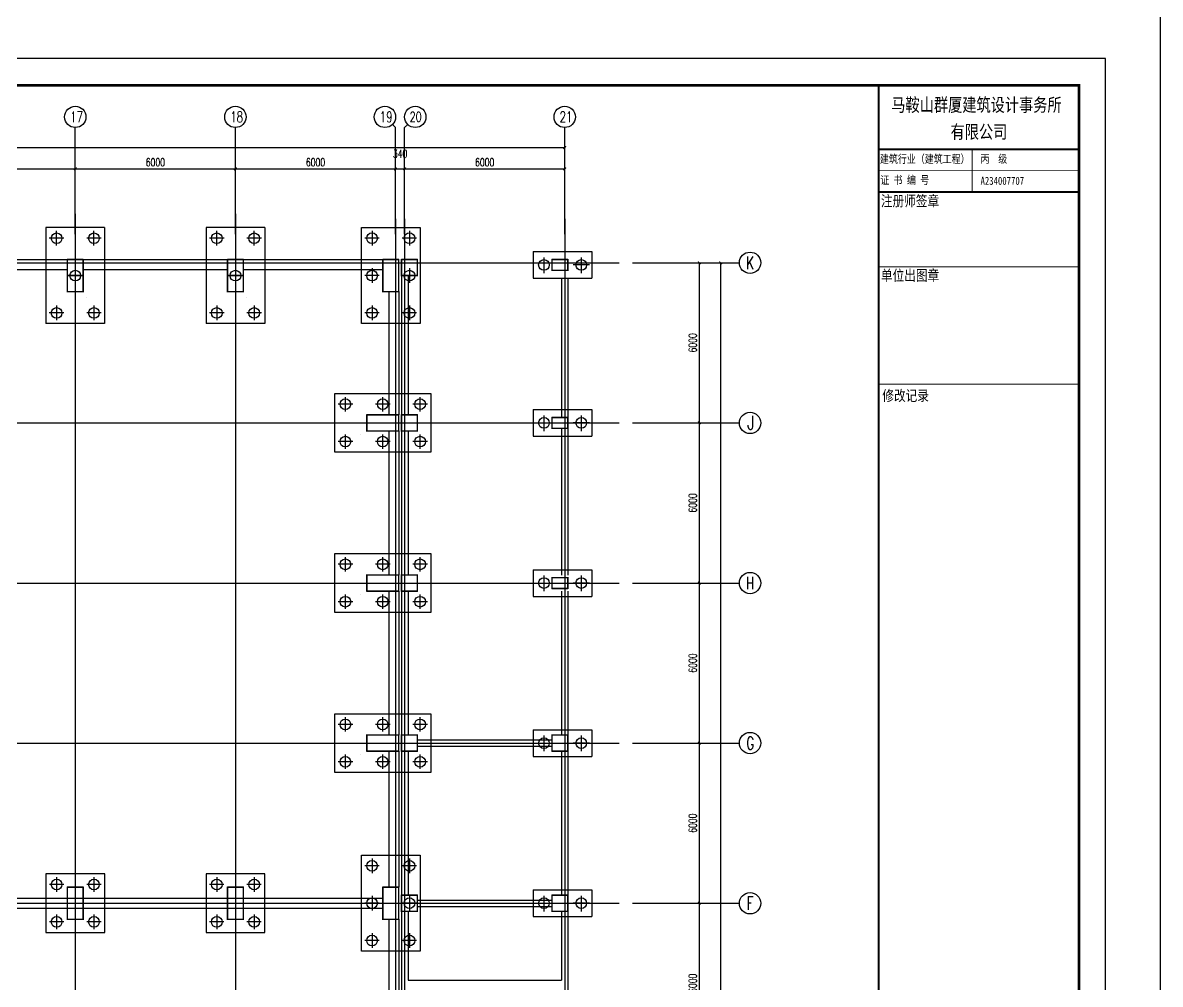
# Model space of a CAD drawing. Extents: x -73672 to 366960, y -527333 to 140666.
# Drawn here: x 109490 to 152114, y 19591 to 55623 of the extents above; entities that cross this region are included whole.
import ezdxf
from ezdxf.enums import TextEntityAlignment as Align

# ---------------------------------------------------------------- set-up
doc = ezdxf.new("R2010")
doc.units = 0
doc.header["$LTSCALE"] = 1000
doc.header["$MEASUREMENT"] = 0
for name, color, linetype in [('AXIS', 3, 'Continuous'), ('AXIS_TEXT', 7, 'Continuous'), ('COLU_DE_NUM', 7, 'Continuous'), ('COLUMN', 9, 'Continuous'), ('DOTE', 167, 'Continuous'), ('E_WINDOW', 4, 'Continuous'), ('PUB_TITLE', 4, 'Continuous'), ('TEXT', 3, 'Continuous'), ('WALL', 9, 'Continuous'), ('图签', 120, 'Continuous')]:
    doc.layers.add(name, color=color, linetype=linetype)
doc.styles.add('_TCH_AXIS', font='COMPLEX', dxfattribs={"bigfont": 'GBCBIG'})
doc.styles.add('_TCH_DIM_T3', font='SIMPLEX', dxfattribs={"width": 0.705882, "bigfont": 'GBCBIG'})
doc.styles.add('COMPLEX', font='COMPLEX', dxfattribs={"bigfont": 'Tssdchn.shx'})
doc.styles.add('图签', font='', dxfattribs={"width": 0.8})
doc.styles.get('图签').set_extended_font_data('SimSun')
doc.dimstyles.new('_TCH_ARCH-100', dxfattribs={"dimtxt": 297.5, "dimasz": 100, "dimexe": 250, "dimexo": 300, "dimgap": 100, "dimtad": 1, "dimdec": 0, "dimzin": 0, "dimdsep": 46, "dimtxsty": '_TCH_DIM_T3', "dimblk": 'ARCHTICK', "dimcen": 0.09, "dimclrt": 7, "dimazin": 2, "dimtfac": 1, "dimtdec": 0, "dimtix": 1, "dimtmove": 2, "dimatfit": 3, "dimfxl": 0, "dimtolj": 1, "dimtzin": 0, "dimarcsym": 0})

# ---------------------------------------------------------------- blocks, each defined once
blk = doc.blocks.new('0#竖图签')
at = {"layer": '图签'}
blk.add_lwpolyline([(-7500, 82100, 70, 70, 0), (-7500, 0, 40, 40, 0), (0, 0, 40, 40, 0), (0, 82100, 40, 40, 0), (-7500, 82100, 40, 40, 0), (-7500, 75299, 40, 40, 0)], format="xyseb", dxfattribs=at)
for points, const_width in [([(-7500, 79700), (0, 79700)], 70), ([(-4000, 79700), (-4000, 78100)], 35), ([(-7500, 78900), (0, 78900)], 35), ([(-7500, 78100), (0, 78100)], 70), ([(-7500, 75300), (0, 75300)], 35), ([(-7500, 70900), (0, 70900)], 35), ([(-7500, 70900), (0, 70900)], 35)]:
    blk.add_lwpolyline(points, dxfattribs=dict(at, const_width=const_width))
at = {"layer": '图签', "style": '图签'}
for s, height, width, p in [('马鞍山群厦建筑设计事务所', 500, 0.78, (-7028, 81116)), ('有限公司', 500, 0.78, (-4808, 80106)), ('建筑行业（建筑工程） ', 300, 0.8, (-7454, 79185)), ('丙  级', 300, 0.8, (-3684, 79190)), ('  证 书 编 号', 300, 0.8, (-7767, 78395)), ('A234007707', 300, 0.8, (-3684, 78369)), ('注册师签章', 400, 0.8, (-7417, 77566)), ('单位出图章', 400, 0.8, (-7417, 74775)), ('修改记录', 400, 0.8, (-7365, 70269))]:
    blk.add_text(s, height=height, dxfattribs=dict(at, width=width)).set_placement(p)
blk = doc.blocks.new('_reinbk')
blk.add_line((0, 0), (0, 0))
blk = doc.blocks.new('_AXISO')
blk.add_circle((0, 0), 0.5)
at = {"layer": 'AXIS_TEXT', "style": 'COMPLEX'}
blk.add_attdef('A', text='', height=0.56, dxfattribs=at).set_placement((-0.25, -0.28), (0.25, -0.28), align=Align.FIT)
blk = doc.blocks.new('_ArchTick')
at = {"color": 0, "linetype": 'ByBlock', "const_width": 0.4}
blk.add_lwpolyline([(-0.5, -0.5), (0.5, 0.5)], dxfattribs=at)
blk = doc.blocks.new('*D9092')
at = {"layer": 'AXIS', "color": 0, "lineweight": -2}
for p, q in [((15460, 47996), (15460, 51196)), ((129800, 47996), (129800, 51196)), ((15460, 50946), (129800, 50946))]:
    blk.add_line(p, q, dxfattribs=at)
at = {"layer": 'Defpoints', "color": 0}
for p in [(129800, 50946), (15460, 47696), (129800, 47696)]:
    blk.add_point(p, dxfattribs=at)
at = {"layer": 'AXIS', "color": 0, "linetype": 'ByBlock', "lineweight": -2, "xscale": 100, "yscale": 100, "zscale": 100, "rotation": 180}
blk.add_blockref('_ArchTick', (15460, 50946), dxfattribs=at)
at = {"layer": 'AXIS', "color": 0, "linetype": 'ByBlock', "lineweight": -2, "xscale": 100, "yscale": 100, "zscale": 100}
blk.add_blockref('_ArchTick', (129800, 50946), dxfattribs=at)
at = {"layer": 'AXIS', "color": 7, "insert": (72630, 51195), "char_height": 297.5, "attachment_point": 5, "style": '_TCH_DIM_T3'}
blk.add_mtext('\\A1;114340', dxfattribs=at)
blk = doc.blocks.new('*D9108')
at = {"layer": 'AXIS', "color": 0, "lineweight": -2}
for p, q in [((105460, 47996), (105460, 50396)), ((111460, 47996), (111460, 50396)), ((105460, 50146), (111460, 50146))]:
    blk.add_line(p, q, dxfattribs=at)
at = {"layer": 'Defpoints', "color": 0}
for p in [(111460, 50146), (105460, 47696), (111460, 47696)]:
    blk.add_point(p, dxfattribs=at)
at = {"layer": 'AXIS', "color": 0, "linetype": 'ByBlock', "lineweight": -2, "xscale": 100, "yscale": 100, "zscale": 100, "rotation": 180}
blk.add_blockref('_ArchTick', (105460, 50146), dxfattribs=at)
at = {"layer": 'AXIS', "color": 0, "linetype": 'ByBlock', "lineweight": -2, "xscale": 100, "yscale": 100, "zscale": 100}
blk.add_blockref('_ArchTick', (111460, 50146), dxfattribs=at)
at = {"layer": 'AXIS', "color": 7, "insert": (108460, 50395), "char_height": 297.5, "attachment_point": 5, "style": '_TCH_DIM_T3'}
blk.add_mtext('\\A1;6000', dxfattribs=at)
blk = doc.blocks.new('*D9109')
at = {"layer": 'AXIS', "color": 0, "lineweight": -2}
for p, q in [((111460, 47996), (111460, 50396)), ((117460, 47996), (117460, 50396)), ((111460, 50146), (117460, 50146))]:
    blk.add_line(p, q, dxfattribs=at)
at = {"layer": 'Defpoints', "color": 0}
for p in [(117460, 50146), (111460, 47696), (117460, 47696)]:
    blk.add_point(p, dxfattribs=at)
at = {"layer": 'AXIS', "color": 0, "linetype": 'ByBlock', "lineweight": -2, "xscale": 100, "yscale": 100, "zscale": 100, "rotation": 180}
blk.add_blockref('_ArchTick', (111460, 50146), dxfattribs=at)
at = {"layer": 'AXIS', "color": 0, "linetype": 'ByBlock', "lineweight": -2, "xscale": 100, "yscale": 100, "zscale": 100}
blk.add_blockref('_ArchTick', (117460, 50146), dxfattribs=at)
at = {"layer": 'AXIS', "color": 7, "insert": (114460, 50395), "char_height": 297.5, "attachment_point": 5, "style": '_TCH_DIM_T3'}
blk.add_mtext('\\A1;6000', dxfattribs=at)
blk = doc.blocks.new('*D9110')
at = {"layer": 'AXIS', "color": 0, "lineweight": -2}
for p, q in [((117460, 47996), (117460, 50396)), ((123460, 47996), (123460, 50396)), ((117460, 50146), (123460, 50146))]:
    blk.add_line(p, q, dxfattribs=at)
at = {"layer": 'Defpoints', "color": 0}
for p in [(123460, 50146), (117460, 47696), (123460, 47696)]:
    blk.add_point(p, dxfattribs=at)
at = {"layer": 'AXIS', "color": 0, "linetype": 'ByBlock', "lineweight": -2, "xscale": 100, "yscale": 100, "zscale": 100, "rotation": 180}
blk.add_blockref('_ArchTick', (117460, 50146), dxfattribs=at)
at = {"layer": 'AXIS', "color": 0, "linetype": 'ByBlock', "lineweight": -2, "xscale": 100, "yscale": 100, "zscale": 100}
blk.add_blockref('_ArchTick', (123460, 50146), dxfattribs=at)
at = {"layer": 'AXIS', "color": 7, "insert": (120460, 50395), "char_height": 297.5, "attachment_point": 5, "style": '_TCH_DIM_T3'}
blk.add_mtext('\\A1;6000', dxfattribs=at)
blk = doc.blocks.new('*D9111')
at = {"layer": 'AXIS', "color": 0, "lineweight": -2}
for p, q in [((123460, 47996), (123460, 50396)), ((123800, 47996), (123800, 50396)), ((123460, 50146), (123800, 50146))]:
    blk.add_line(p, q, dxfattribs=at)
at = {"layer": 'Defpoints', "color": 0}
for p in [(123800, 50146), (123460, 47696), (123800, 47696)]:
    blk.add_point(p, dxfattribs=at)
at = {"layer": 'AXIS', "color": 0, "linetype": 'ByBlock', "lineweight": -2, "xscale": 100, "yscale": 100, "zscale": 100, "rotation": 180}
blk.add_blockref('_ArchTick', (123460, 50146), dxfattribs=at)
at = {"layer": 'AXIS', "color": 0, "linetype": 'ByBlock', "lineweight": -2, "xscale": 100, "yscale": 100, "zscale": 100}
blk.add_blockref('_ArchTick', (123800, 50146), dxfattribs=at)
at = {"layer": 'AXIS', "color": 7, "insert": (123630, 50714), "char_height": 297.5, "attachment_point": 5, "style": '_TCH_DIM_T3'}
blk.add_mtext('\\A1;340', dxfattribs=at)
blk = doc.blocks.new('*D9112')
at = {"layer": 'AXIS', "color": 0, "lineweight": -2}
for p, q in [((123800, 47996), (123800, 50396)), ((129800, 47996), (129800, 50396)), ((123800, 50146), (129800, 50146))]:
    blk.add_line(p, q, dxfattribs=at)
at = {"layer": 'Defpoints', "color": 0}
for p in [(129800, 50146), (123800, 47696), (129800, 47696)]:
    blk.add_point(p, dxfattribs=at)
at = {"layer": 'AXIS', "color": 0, "linetype": 'ByBlock', "lineweight": -2, "xscale": 100, "yscale": 100, "zscale": 100, "rotation": 180}
blk.add_blockref('_ArchTick', (123800, 50146), dxfattribs=at)
at = {"layer": 'AXIS', "color": 0, "linetype": 'ByBlock', "lineweight": -2, "xscale": 100, "yscale": 100, "zscale": 100}
blk.add_blockref('_ArchTick', (129800, 50146), dxfattribs=at)
at = {"layer": 'AXIS', "color": 7, "insert": (126800, 50395), "char_height": 297.5, "attachment_point": 5, "style": '_TCH_DIM_T3'}
blk.add_mtext('\\A1;6000', dxfattribs=at)
blk = doc.blocks.new('*D9123')
at = {"layer": 'AXIS', "color": 0, "lineweight": -2}
for p, q in [((132643, 46627), (135893, 46627)), ((135643, -9373), (135643, 46627)), ((132643, -9373), (135893, -9373))]:
    blk.add_line(p, q, dxfattribs=at)
at = {"layer": 'Defpoints', "color": 0}
for p in [(132343, 46627), (135643, 46627), (132343, -9373)]:
    blk.add_point(p, dxfattribs=at)
at = {"layer": 'AXIS', "color": 0, "linetype": 'ByBlock', "lineweight": -2, "xscale": 100, "yscale": 100, "zscale": 100}
for p, rotation in [((135643, 46627), 90), ((135643, -9373), 270)]:
    blk.add_blockref('_ArchTick', p, dxfattribs=dict(at, rotation=rotation))
at = {"layer": 'AXIS', "color": 7, "insert": (135395, 18627), "char_height": 297.5, "attachment_point": 5, "rotation": 90, "style": '_TCH_DIM_T3'}
blk.add_mtext('\\A1;56000', dxfattribs=at)
blk = doc.blocks.new('*D9128')
at = {"layer": 'AXIS', "color": 0, "lineweight": -2}
for p, q in [((132643, 22627), (135093, 22627)), ((134843, 16627), (134843, 22627)), ((132643, 16627), (135093, 16627))]:
    blk.add_line(p, q, dxfattribs=at)
at = {"layer": 'Defpoints', "color": 0}
for p in [(132343, 22627), (134843, 22627), (132343, 16627)]:
    blk.add_point(p, dxfattribs=at)
at = {"layer": 'AXIS', "color": 0, "linetype": 'ByBlock', "lineweight": -2, "xscale": 100, "yscale": 100, "zscale": 100}
for p, rotation in [((134843, 22627), 90), ((134843, 16627), 270)]:
    blk.add_blockref('_ArchTick', p, dxfattribs=dict(at, rotation=rotation))
at = {"layer": 'AXIS', "color": 7, "insert": (134595, 19627), "char_height": 297.5, "attachment_point": 5, "rotation": 90, "style": '_TCH_DIM_T3'}
blk.add_mtext('\\A1;6000', dxfattribs=at)
blk = doc.blocks.new('*D9129')
at = {"layer": 'AXIS', "color": 0, "lineweight": -2}
for p, q in [((132643, 28627), (135093, 28627)), ((134843, 22627), (134843, 28627)), ((132643, 22627), (135093, 22627))]:
    blk.add_line(p, q, dxfattribs=at)
at = {"layer": 'Defpoints', "color": 0}
for p in [(132343, 28627), (134843, 28627), (132343, 22627)]:
    blk.add_point(p, dxfattribs=at)
at = {"layer": 'AXIS', "color": 0, "linetype": 'ByBlock', "lineweight": -2, "xscale": 100, "yscale": 100, "zscale": 100}
for p, rotation in [((134843, 28627), 90), ((134843, 22627), 270)]:
    blk.add_blockref('_ArchTick', p, dxfattribs=dict(at, rotation=rotation))
at = {"layer": 'AXIS', "color": 7, "insert": (134595, 25627), "char_height": 297.5, "attachment_point": 5, "rotation": 90, "style": '_TCH_DIM_T3'}
blk.add_mtext('\\A1;6000', dxfattribs=at)
blk = doc.blocks.new('*D9130')
at = {"layer": 'AXIS', "color": 0, "lineweight": -2}
for p, q in [((132643, 34627), (135093, 34627)), ((134843, 28627), (134843, 34627)), ((132643, 28627), (135093, 28627))]:
    blk.add_line(p, q, dxfattribs=at)
at = {"layer": 'Defpoints', "color": 0}
for p in [(132343, 34627), (134843, 34627), (132343, 28627)]:
    blk.add_point(p, dxfattribs=at)
at = {"layer": 'AXIS', "color": 0, "linetype": 'ByBlock', "lineweight": -2, "xscale": 100, "yscale": 100, "zscale": 100}
for p, rotation in [((134843, 34627), 90), ((134843, 28627), 270)]:
    blk.add_blockref('_ArchTick', p, dxfattribs=dict(at, rotation=rotation))
at = {"layer": 'AXIS', "color": 7, "insert": (134595, 31627), "char_height": 297.5, "attachment_point": 5, "rotation": 90, "style": '_TCH_DIM_T3'}
blk.add_mtext('\\A1;6000', dxfattribs=at)
blk = doc.blocks.new('*D9131')
at = {"layer": 'AXIS', "color": 0, "lineweight": -2}
for p, q in [((132643, 40627), (135093, 40627)), ((134843, 34627), (134843, 40627)), ((132643, 34627), (135093, 34627))]:
    blk.add_line(p, q, dxfattribs=at)
at = {"layer": 'Defpoints', "color": 0}
for p in [(132343, 40627), (134843, 40627), (132343, 34627)]:
    blk.add_point(p, dxfattribs=at)
at = {"layer": 'AXIS', "color": 0, "linetype": 'ByBlock', "lineweight": -2, "xscale": 100, "yscale": 100, "zscale": 100}
for p, rotation in [((134843, 40627), 90), ((134843, 34627), 270)]:
    blk.add_blockref('_ArchTick', p, dxfattribs=dict(at, rotation=rotation))
at = {"layer": 'AXIS', "color": 7, "insert": (134595, 37627), "char_height": 297.5, "attachment_point": 5, "rotation": 90, "style": '_TCH_DIM_T3'}
blk.add_mtext('\\A1;6000', dxfattribs=at)
blk = doc.blocks.new('*D9132')
at = {"layer": 'AXIS', "color": 0, "lineweight": -2}
for p, q in [((132643, 46627), (135093, 46627)), ((134843, 40627), (134843, 46627)), ((132643, 40627), (135093, 40627))]:
    blk.add_line(p, q, dxfattribs=at)
at = {"layer": 'Defpoints', "color": 0}
for p in [(132343, 46627), (134843, 46627), (132343, 40627)]:
    blk.add_point(p, dxfattribs=at)
at = {"layer": 'AXIS', "color": 0, "linetype": 'ByBlock', "lineweight": -2, "xscale": 100, "yscale": 100, "zscale": 100}
for p, rotation in [((134843, 46627), 90), ((134843, 40627), 270)]:
    blk.add_blockref('_ArchTick', p, dxfattribs=dict(at, rotation=rotation))
at = {"layer": 'AXIS', "color": 7, "insert": (134595, 43627), "char_height": 297.5, "attachment_point": 5, "rotation": 90, "style": '_TCH_DIM_T3'}
blk.add_mtext('\\A1;6000', dxfattribs=at)

msp = doc.modelspace()

# ---------------------------------------------------------------- linework, layer by layer
at = {"color": 1}
for p, q in [((111459.5, 48464.63), (111459.5, -12194.22)), ((117459.5, 48464.63), (117459.5, -12194.22)), ((123459.5, 48279.63), (123459.5, -12194.22)), ((123799.5, 48279.63), (123799.5, -12194.22)), ((129799.5, 48279.63), (129799.5, -12194.22)), ((13073.85, 46627.43), (131843.44, 46627.43)), ((12888.85, 40627.43), (131843.44, 40627.43)), ((12888.85, 34627.43), (131843.44, 34627.43)), ((12888.85, 28627.43), (131843.44, 28627.43)), ((13073.85, 22627.43), (131843.44, 22627.43))]:
    msp.add_line(p, q, dxfattribs=at)
at = {"color": 0}
for p, q in [((111159.5, 46147.43), (111759.5, 46147.43)), ((117159.5, 46147.43), (117759.5, 46147.43)), ((15939.5, 22812.43), (122979.5, 22812.43)), ((15939.5, 22442.43), (122979.5, 22442.43))]:
    msp.add_line(p, q, dxfattribs=at)
for p, q in [((123679.5, 46147.43), (123679.5, -1492.57)), ((123929.5, 46147.43), (123929.5, 40927.43)), ((123929.5, 40327.43), (123929.5, 34927.43)), ((123929.5, 34327.43), (123929.5, 28927.43)), ((123579.5, 28627.43), (129614.5, 28627.43)), ((129919.5, 28627.43), (131419.5, 28627.43)), ((123929.5, 28327.43), (123929.5, 22927.43)), ((124279.5, 22747.43), (124279.5, 22832.77)), ((129919.5, 22627.43), (131419.5, 22627.43)), ((123929.5, 22327.43), (123929.5, 19747.43))]:
    msp.add_line(p, q)
msp.add_lwpolyline([(-73672.12, 103918.35), (152114.25, 103918.35), (152114.25, -186417.87), (-73672.12, -186417.87)], close=True, dxfattribs=at)
for points in [[(122179.5, 47947.43), (124379.5, 47947.43), (124379.5, 44347.43), (122179.5, 44347.43)], [(124779.5, 41727.43), (124779.5, 39527.43), (121179.5, 39527.43), (121179.5, 41727.43)], [(124779.5, 35727.43), (124779.5, 33527.43), (121179.5, 33527.43), (121179.5, 35727.43)], [(124779.5, 29727.43), (124779.5, 27527.43), (121179.5, 27527.43), (121179.5, 29727.43)], [(122179.5, 24427.43), (124379.5, 24427.43), (124379.5, 20827.43), (122179.5, 20827.43)], [(112559.5, 23727.43), (110359.5, 23727.43), (110359.5, 21527.43), (112559.5, 21527.43)], [(118559.5, 23727.43), (116359.5, 23727.43), (116359.5, 21527.43), (118559.5, 21527.43)]]:
    msp.add_lwpolyline(points, close=True)
at = {"color": 0, "const_width": 50}
for points in [[(111159.5, 46747.43), (111159.5, 45547.43), (111759.5, 45547.43), (111759.5, 46747.43), (111159.5, 46747.43)], [(117159.5, 46747.43), (117159.5, 45547.43), (117759.5, 45547.43), (117759.5, 46747.43), (117159.5, 46747.43)], [(122979.5, 46747.43), (122979.5, 45547.43), (123579.5, 45547.43), (123579.5, 46747.43), (122979.5, 46747.43)], [(124279.5, 46747.43), (123679.5, 46747.43), (123679.5, 46147.43), (124279.5, 46147.43), (124279.5, 46747.43)], [(129919.5, 46747.43), (129319.5, 46747.43), (129319.5, 46347.43), (129919.5, 46347.43), (129919.5, 46747.43)], [(129919.5, 46747.43), (129319.5, 46747.43), (129319.5, 46347.43), (129919.5, 46347.43), (129919.5, 46747.43)], [(122379.5, 40327.43), (122379.5, 40927.43), (123579.5, 40927.43), (123579.5, 40327.43), (122379.5, 40327.43)], [(124279.5, 40927.43), (123679.5, 40927.43), (123679.5, 40327.43), (124279.5, 40327.43), (124279.5, 40927.43)], [(129919.5, 40827.43), (129319.5, 40827.43), (129319.5, 40427.43), (129919.5, 40427.43), (129919.5, 40827.43)], [(122379.5, 34327.43), (122379.5, 34927.43), (123579.5, 34927.43), (123579.5, 34327.43), (122379.5, 34327.43)], [(124279.5, 34927.43), (123679.5, 34927.43), (123679.5, 34327.43), (124279.5, 34327.43), (124279.5, 34927.43)], [(129919.5, 34827.43), (129319.5, 34827.43), (129319.5, 34427.43), (129919.5, 34427.43), (129919.5, 34827.43)], [(122379.5, 28327.43), (122379.5, 28927.43), (123579.5, 28927.43), (123579.5, 28327.43), (122379.5, 28327.43)], [(124279.5, 28927.43), (123679.5, 28927.43), (123679.5, 28327.43), (124279.5, 28327.43), (124279.5, 28927.43)], [(129919.5, 28927.43), (129319.5, 28927.43), (129319.5, 28327.43), (129919.5, 28327.43), (129919.5, 28927.43)], [(111159.5, 23227.43), (111159.5, 22027.43), (111759.5, 22027.43), (111759.5, 23227.43), (111159.5, 23227.43)], [(117159.5, 23227.43), (117159.5, 22027.43), (117759.5, 22027.43), (117759.5, 23227.43), (117159.5, 23227.43)], [(122979.5, 23227.43), (122979.5, 22027.43), (123579.5, 22027.43), (123579.5, 23227.43), (122979.5, 23227.43)], [(124279.5, 22927.43), (123679.5, 22927.43), (123679.5, 22327.43), (124279.5, 22327.43), (124279.5, 22927.43)], [(129919.5, 22927.43), (129319.5, 22927.43), (129319.5, 22327.43), (129919.5, 22327.43), (129919.5, 22927.43)]]:
    msp.add_lwpolyline(points, dxfattribs=at)
at = {"layer": 'AXIS'}
for p, q in [((111459.5, 47696.38), (111459.5, 51696.38)), ((117459.5, 47696.38), (117459.5, 51696.38)), ((123459.5, 51696.38), (123342.34, 51813.54)), ((123459.5, 47696.38), (123459.5, 51696.38)), ((123799.5, 51696.38), (123916.66, 51813.54)), ((123799.5, 47696.38), (123799.5, 51696.38)), ((129799.5, 47696.38), (129799.5, 51696.38)), ((110359.61, 47947.27), (110359.61, 44347.6)), ((112559.39, 47947.27), (110359.61, 47947.27)), ((110759.61, 47272.95), (110759.61, 47821.59)), ((112159.39, 47272.95), (112159.39, 47821.59)), ((112559.39, 47947.27), (112559.39, 44347.6)), ((116359.61, 47947.27), (116359.61, 44347.6)), ((118559.39, 47947.27), (116359.61, 47947.27)), ((116759.61, 47272.95), (116759.61, 47821.59)), ((118159.39, 47272.95), (118159.39, 47821.59)), ((118559.39, 47947.27), (118559.39, 44347.6)), ((122579.5, 47821.75), (122579.5, 47273.12)), ((123979.5, 47821.75), (123979.5, 47273.12)), ((111033.93, 47547.27), (110485.29, 47547.27)), ((112433.71, 47547.27), (111885.07, 47547.27)), ((117033.93, 47547.27), (116485.29, 47547.27)), ((118433.71, 47547.27), (117885.07, 47547.27)), ((122848.32, 47547.43), (122310.68, 47547.43)), ((124248.32, 47547.43), (123710.68, 47547.43)), ((132343.44, 46627.43), (136343.44, 46627.43)), ((111728.32, 46147.43), (111190.68, 46147.43)), ((111459.5, 46421.75), (111459.5, 45873.12)), ((117728.32, 46147.43), (117190.68, 46147.43)), ((117459.5, 46421.75), (117459.5, 45873.12)), ((122848.32, 46147.43), (122310.68, 46147.43)), ((122579.5, 46421.75), (122579.5, 45873.12)), ((124248.32, 46147.43), (123710.68, 46147.43)), ((123979.5, 46421.75), (123979.5, 45873.12)), ((110759.61, 45021.91), (110759.61, 44473.28)), ((112159.39, 45021.91), (112159.39, 44473.28)), ((116759.61, 45021.91), (116759.61, 44473.28)), ((118159.39, 45021.91), (118159.39, 44473.28)), ((122579.5, 45021.75), (122579.5, 44473.12)), ((123979.5, 45021.75), (123979.5, 44473.12)), ((112559.39, 44347.6), (110359.61, 44347.6)), ((111033.93, 44747.6), (110485.29, 44747.6)), ((112433.71, 44747.6), (111885.07, 44747.6)), ((118559.39, 44347.6), (116359.61, 44347.6)), ((117033.93, 44747.6), (116485.29, 44747.6)), ((118433.71, 44747.6), (117885.07, 44747.6)), ((122848.32, 44747.43), (122310.68, 44747.43)), ((124248.32, 44747.43), (123710.68, 44747.43)), ((121579.5, 41058.62), (121579.5, 41596.25)), ((122979.5, 41058.62), (122979.5, 41596.25)), ((124379.5, 41058.62), (124379.5, 41596.25)), ((121853.82, 41327.43), (121305.18, 41327.43)), ((123253.82, 41327.43), (122705.18, 41327.43)), ((124653.82, 41327.43), (124105.18, 41327.43)), ((132343.44, 40627.43), (136343.44, 40627.43)), ((121579.5, 39658.62), (121579.5, 40196.25)), ((122979.5, 39658.62), (122979.5, 40196.25)), ((124379.5, 39658.62), (124379.5, 40196.25)), ((121853.82, 39927.43), (121305.18, 39927.43)), ((123253.82, 39927.43), (122705.18, 39927.43)), ((124653.82, 39927.43), (124105.18, 39927.43)), ((121579.5, 35058.62), (121579.5, 35596.25)), ((122979.5, 35058.62), (122979.5, 35596.25)), ((124379.5, 35058.62), (124379.5, 35596.25)), ((121853.82, 35327.43), (121305.18, 35327.43)), ((123253.82, 35327.43), (122705.18, 35327.43)), ((124653.82, 35327.43), (124105.18, 35327.43)), ((132343.44, 34627.43), (136343.44, 34627.43)), ((121579.5, 33658.62), (121579.5, 34196.25)), ((122979.5, 33658.62), (122979.5, 34196.25)), ((124379.5, 33658.62), (124379.5, 34196.25)), ((121853.82, 33927.43), (121305.18, 33927.43)), ((123253.82, 33927.43), (122705.18, 33927.43)), ((124653.82, 33927.43), (124105.18, 33927.43)), ((121579.5, 29058.62), (121579.5, 29596.25)), ((122979.5, 29058.62), (122979.5, 29596.25)), ((124379.5, 29058.62), (124379.5, 29596.25)), ((121853.82, 29327.43), (121305.18, 29327.43)), ((123253.82, 29327.43), (122705.18, 29327.43)), ((124653.82, 29327.43), (124105.18, 29327.43)), ((132343.44, 28627.43), (136343.44, 28627.43)), ((121579.5, 27658.62), (121579.5, 28196.25)), ((122979.5, 27658.62), (122979.5, 28196.25)), ((124379.5, 27658.62), (124379.5, 28196.25)), ((121853.82, 27927.43), (121305.18, 27927.43)), ((123253.82, 27927.43), (122705.18, 27927.43)), ((124653.82, 27927.43), (124105.18, 27927.43)), ((122579.5, 24301.75), (122579.5, 23753.12)), ((123979.5, 24301.75), (123979.5, 23753.12)), ((122848.32, 24027.43), (122310.68, 24027.43)), ((124248.32, 24027.43), (123710.68, 24027.43)), ((110759.5, 23601.75), (110759.5, 23053.12)), ((112159.5, 23601.75), (112159.5, 23053.12)), ((116759.5, 23601.75), (116759.5, 23053.12)), ((118159.5, 23601.75), (118159.5, 23053.12)), ((111028.32, 23327.43), (110490.68, 23327.43)), ((112428.32, 23327.43), (111890.68, 23327.43)), ((117028.32, 23327.43), (116490.68, 23327.43)), ((118428.32, 23327.43), (117890.68, 23327.43)), ((122848.32, 22627.43), (122310.68, 22627.43)), ((122579.5, 22901.75), (122579.5, 22353.12)), ((124248.32, 22627.43), (123710.68, 22627.43)), ((123979.5, 22901.75), (123979.5, 22353.12)), ((132343.44, 22627.43), (136343.44, 22627.43)), ((110759.5, 22201.75), (110759.5, 21653.12)), ((112159.5, 22201.75), (112159.5, 21653.12)), ((116759.5, 22201.75), (116759.5, 21653.12)), ((118159.5, 22201.75), (118159.5, 21653.12)), ((111028.32, 21927.43), (110490.68, 21927.43)), ((112428.32, 21927.43), (111890.68, 21927.43)), ((117028.32, 21927.43), (116490.68, 21927.43)), ((118428.32, 21927.43), (117890.68, 21927.43)), ((122579.5, 21501.75), (122579.5, 20953.12)), ((123979.5, 21501.75), (123979.5, 20953.12)), ((122848.32, 21227.43), (122310.68, 21227.43)), ((124248.32, 21227.43), (123710.68, 21227.43))]:
    msp.add_line(p, q, dxfattribs=at)
at = {"layer": 'COLU_DE_NUM'}
msp.add_line((123929.5, 19747.43), (129679.5, 19747.43), dxfattribs=at)
at = {"layer": 'COLUMN'}
for points in [[(111159.5, 45547.43), (111759.5, 45547.43), (111759.5, 46747.43), (111159.5, 46747.43)], [(117159.5, 45547.43), (117759.5, 45547.43), (117759.5, 46747.43), (117159.5, 46747.43)], [(122979.5, 45547.43), (123579.5, 45547.43), (123579.5, 46747.43), (122979.5, 46747.43)], [(123679.5, 46147.43), (124279.5, 46147.43), (124279.5, 46747.43), (123679.5, 46747.43)], [(122379.5, 40927.43), (122379.5, 40327.43), (123579.5, 40327.43), (123579.5, 40927.43)], [(123679.5, 40327.43), (124279.5, 40327.43), (124279.5, 40927.43), (123679.5, 40927.43)], [(129319.5, 40427.43), (129919.5, 40427.43), (129919.5, 40827.43), (129319.5, 40827.43)], [(122379.5, 34927.43), (122379.5, 34327.43), (123579.5, 34327.43), (123579.5, 34927.43)], [(123679.5, 34327.43), (124279.5, 34327.43), (124279.5, 34927.43), (123679.5, 34927.43)], [(129319.5, 34427.43), (129919.5, 34427.43), (129919.5, 34827.43), (129319.5, 34827.43)], [(122379.5, 28927.43), (122379.5, 28327.43), (123579.5, 28327.43), (123579.5, 28927.43)], [(123679.5, 28327.43), (124279.5, 28327.43), (124279.5, 28927.43), (123679.5, 28927.43)], [(129319.5, 28327.43), (129919.5, 28327.43), (129919.5, 28927.43), (129319.5, 28927.43)], [(111759.5, 23227.43), (111159.5, 23227.43), (111159.5, 22027.43), (111759.5, 22027.43)], [(117759.5, 23227.43), (117159.5, 23227.43), (117159.5, 22027.43), (117759.5, 22027.43)], [(123579.5, 23227.43), (122979.5, 23227.43), (122979.5, 22027.43), (123579.5, 22027.43)], [(123679.5, 22327.43), (124279.5, 22327.43), (124279.5, 22927.43), (123679.5, 22927.43)], [(129319.5, 22327.43), (129919.5, 22327.43), (129919.5, 22927.43), (129319.5, 22927.43)]]:
    msp.add_lwpolyline(points, close=True, dxfattribs=at)
for points in [[(129919.5, 46747.43), (129319.5, 46747.43)], [(129319.5, 46747.43), (129319.5, 46347.43)], [(129919.5, 46747.43), (129319.5, 46747.43)], [(129319.5, 46747.43), (129319.5, 46347.43)], [(129919.5, 46347.43), (129919.5, 46747.43)], [(129919.5, 46347.43), (129919.5, 46747.43)], [(129319.5, 46347.43), (129919.5, 46347.43)], [(129319.5, 46347.43), (129919.5, 46347.43)]]:
    msp.add_lwpolyline(points, dxfattribs=at)
at = {"layer": 'DOTE', "color": 4}
for p, q in [((128619.5, 47047.43), (130819.5, 47047.43)), ((128619.5, 47047.43), (128619.5, 46047.43)), ((130819.5, 47047.43), (130819.5, 46047.43)), ((128619.5, 46047.43), (130819.5, 46047.43)), ((128619.5, 41127.43), (130819.5, 41127.43)), ((128619.5, 41127.43), (128619.5, 40127.43)), ((130819.5, 41127.43), (130819.5, 40127.43)), ((128619.5, 40127.43), (130819.5, 40127.43)), ((128619.5, 35127.43), (130819.5, 35127.43)), ((128619.5, 35127.43), (128619.5, 34127.43)), ((130819.5, 35127.43), (130819.5, 34127.43)), ((128619.5, 34127.43), (130819.5, 34127.43)), ((128619.5, 29127.43), (130819.5, 29127.43)), ((128619.5, 29127.43), (128619.5, 28127.43)), ((130819.5, 29127.43), (130819.5, 28127.43)), ((128619.5, 28127.43), (130819.5, 28127.43)), ((128619.5, 23127.43), (130819.5, 23127.43)), ((128619.5, 23127.43), (128619.5, 22127.43)), ((130819.5, 23127.43), (130819.5, 22127.43)), ((128619.5, 22127.43), (130819.5, 22127.43))]:
    msp.add_line(p, q, dxfattribs=at)
at = {"layer": 'E_WINDOW'}
for p, q in [((129019.5, 46828.9), (129019.5, 46241.37)), ((130724.97, 46547.43), (130119.5, 46547.43)), ((130419.5, 46828.9), (130419.5, 46241.37)), ((129019.5, 40908.9), (129019.5, 40321.37)), ((130724.97, 40627.43), (130119.5, 40627.43)), ((130419.5, 40908.9), (130419.5, 40321.37)), ((129019.5, 34908.9), (129019.5, 34321.37)), ((130724.97, 34627.43), (130119.5, 34627.43)), ((130419.5, 34908.9), (130419.5, 34321.37)), ((129019.5, 28908.9), (129019.5, 28321.37)), ((130724.97, 28627.43), (130119.5, 28627.43)), ((130419.5, 28908.9), (130419.5, 28321.37)), ((129019.5, 22908.9), (129019.5, 22321.37)), ((130724.97, 22627.43), (130119.5, 22627.43)), ((130419.5, 22908.9), (130419.5, 22321.37))]:
    msp.add_line(p, q, dxfattribs=at)
for centre in [(110759.61, 47547.27), (112159.39, 47547.27), (116759.61, 47547.27), (118159.39, 47547.27), (122579.5, 47547.43), (123979.5, 47547.43), (129019.5, 46547.43), (130419.5, 46547.43), (111459.5, 46147.43), (117459.5, 46147.43), (122579.5, 46147.43), (123979.5, 46147.43), (110759.61, 44747.6), (112159.39, 44747.6), (116759.61, 44747.6), (118159.39, 44747.6), (122579.5, 44747.43), (123979.5, 44747.43), (121579.5, 41327.43), (122979.5, 41327.43), (124379.5, 41327.43), (129019.5, 40627.43), (130419.5, 40627.43), (121579.5, 39927.43), (122979.5, 39927.43), (124379.5, 39927.43), (121579.5, 35327.43), (122979.5, 35327.43), (124379.5, 35327.43), (129019.5, 34627.43), (130419.5, 34627.43), (121579.5, 33927.43), (122979.5, 33927.43), (124379.5, 33927.43), (121579.5, 29327.43), (122979.5, 29327.43), (124379.5, 29327.43), (129019.5, 28627.43), (130419.5, 28627.43), (121579.5, 27927.43), (122979.5, 27927.43), (124379.5, 27927.43), (122579.5, 24027.43), (123979.5, 24027.43), (110759.5, 23327.43), (112159.5, 23327.43), (116759.5, 23327.43), (118159.5, 23327.43), (122579.5, 22627.43), (123979.5, 22627.43), (129019.5, 22627.43), (130419.5, 22627.43), (110759.5, 21927.43), (112159.5, 21927.43), (116759.5, 21927.43), (118159.5, 21927.43), (122579.5, 21227.43), (123979.5, 21227.43)]:
    msp.add_circle(centre, 200, dxfattribs=at)
at = {"layer": 'PUB_TITLE'}
msp.add_lwpolyline([(1364, -29818.78), (150064, -29818.78), (150064, 54281.22), (1364, 54281.22)], close=True, dxfattribs=at)
at = {"layer": 'PUB_TITLE', "const_width": 100}
msp.add_lwpolyline([(3864, -28818.78), (149064, -28818.78), (149064, 53281.22), (3864, 53281.22)], close=True, dxfattribs=at)
at = {"layer": 'WALL'}
for p, q in [((105759.5, 46747.43), (111159.5, 46747.43)), ((111759.5, 46747.43), (117159.5, 46747.43)), ((117759.5, 46747.43), (122979.5, 46747.43)), ((105759.5, 46377.43), (111159.5, 46377.43)), ((111759.5, 46377.43), (117159.5, 46377.43)), ((117759.5, 46377.43), (122979.5, 46377.43)), ((129679.5, 46047.43), (129679.5, 40827.43)), ((129919.5, 46047.43), (129919.5, 40827.43)), ((123209.5, 45547.43), (123209.5, 40927.43)), ((123579.5, 45547.43), (123579.5, 40927.43)), ((123209.5, 40327.43), (123209.5, 34927.43)), ((123579.5, 40327.43), (123579.5, 34927.43)), ((129679.5, 40427.43), (129679.5, 34927.43)), ((129919.5, 40427.43), (129919.5, 34927.43)), ((123209.5, 34327.43), (123209.5, 28927.43)), ((123579.5, 34327.43), (123579.5, 28927.43)), ((129679.5, 34327.43), (129679.5, 28927.43)), ((129919.5, 34327.43), (129919.5, 28927.43)), ((124279.5, 28747.43), (129319.5, 28747.43)), ((123209.5, 28327.43), (123209.5, 23227.43)), ((123579.5, 28327.43), (123579.5, 23227.43)), ((124279.5, 28507.43), (129319.5, 28507.43)), ((129679.5, 28327.43), (129679.5, 22927.43)), ((129919.5, 28327.43), (129919.5, 22927.43)), ((124279.5, 22747.43), (129319.5, 22747.43)), ((124279.5, 22507.43), (129319.5, 22507.43)), ((129679.5, 22327.43), (129679.5, 19747.43)), ((129919.5, 22327.43), (129919.5, 16827.43)), ((123209.5, 22027.43), (123209.5, 16927.43)), ((123579.5, 22027.43), (123579.5, 16927.43))]:
    msp.add_line(p, q, dxfattribs=at)

# ---------------------------------------------------------------- block references
msp.add_blockref('0#竖图签', (149064, -28818.78))
at = {"layer": 'AXIS'}
ref = msp.add_blockref('_AXISO', (111459.5, 52096.38), dxfattribs=dict(at, xscale=800, yscale=800, zscale=800))
ref.add_attrib('A', '17', (111264.06, 51895.88), dxfattribs={"color": 7, "height": 401.002, "style": '_TCH_AXIS', "width": 0.705882})
ref = msp.add_blockref('_AXISO', (117459.5, 52096.38), dxfattribs=dict(at, xscale=800, yscale=800, zscale=800))
ref.add_attrib('A', '18', (117264.06, 51895.88), dxfattribs={"color": 7, "height": 401.002, "style": '_TCH_AXIS', "width": 0.705882})
ref = msp.add_blockref('_AXISO', (123059.5, 52096.38), dxfattribs=dict(at, xscale=800, yscale=800, zscale=800))
ref.add_attrib('A', '19', (122864.06, 51895.88), dxfattribs={"color": 7, "height": 401.002, "style": '_TCH_AXIS', "width": 0.705882})
ref = msp.add_blockref('_AXISO', (124199.5, 52096.38), dxfattribs=dict(at, xscale=800, yscale=800, zscale=800))
ref.add_attrib('A', '20', (123988.78, 51912), dxfattribs={"color": 7, "height": 368.763, "style": '_TCH_AXIS', "width": 0.705882})
ref = msp.add_blockref('_AXISO', (129799.5, 52096.38), dxfattribs=dict(at, xscale=800, yscale=800, zscale=800))
ref.add_attrib('A', '21', (129604.06, 51895.88), dxfattribs={"color": 7, "height": 401.002, "style": '_TCH_AXIS', "width": 0.705882})
ref = msp.add_blockref('_AXISO', (136743.44, 46627.43), dxfattribs=dict(at, xscale=800, yscale=800, zscale=800))
ref.add_attrib('A', 'K', (136592.73, 46391.45), dxfattribs={"color": 7, "height": 471.96, "style": '_TCH_AXIS', "width": 0.705882})
ref = msp.add_blockref('_AXISO', (136743.44, 40627.43), dxfattribs=dict(at, xscale=800, yscale=800, zscale=800))
ref.add_attrib('A', 'J', (136646.34, 40364.81), dxfattribs={"color": 7, "height": 525.25, "style": '_TCH_AXIS', "width": 0.705882})
ref = msp.add_blockref('_AXISO', (136743.44, 34627.43), dxfattribs=dict(at, xscale=800, yscale=800, zscale=800))
ref.add_attrib('A', 'H', (136587.22, 34395.06), dxfattribs={"color": 7, "height": 464.74, "style": '_TCH_AXIS', "width": 0.705882})
ref = msp.add_blockref('_AXISO', (136743.44, 28627.43), dxfattribs=dict(at, xscale=800, yscale=800, zscale=800))
ref.add_attrib('A', 'G', (136598.5, 28387.87), dxfattribs={"color": 7, "height": 479.13, "style": '_TCH_AXIS', "width": 0.705882})
ref = msp.add_blockref('_AXISO', (136743.44, 22627.43), dxfattribs=dict(at, xscale=800, yscale=800, zscale=800))
ref.add_attrib('A', 'F', (136610.82, 22380.84), dxfattribs={"color": 7, "height": 493.2, "style": '_TCH_AXIS', "width": 0.705882})
at = {"layer": 'TEXT', "yscale": 39.18831840000348, "zscale": 39.1883184}
for p, xscale, rotation in [((111875.88, 45331.35), 39.1883183999824, 210.1413855520777), ((117875.88, 45331.35), 39.1883183999824, 210.1413855520777), ((123695.88, 45331.35), 39.1883183999824, 210.1413855520777), ((122163.42, 40211.06), 39.18831839998241, 120.1413855520777), ((122163.42, 34211.06), 39.18831839998241, 120.1413855520777), ((122163.42, 28211.06), 39.18831839998241, 120.1413855520777), ((123695.88, 21811.35), 39.1883183999824, 210.1413855520777), ((123695.88, 21811.35), 39.1883183999824, 210.1413855520777)]:
    msp.add_blockref('_reinbk', p, dxfattribs=dict(at, xscale=xscale, rotation=rotation))

# ---------------------------------------------------------------- dimensions: what is measured, and where the dimension line sits
at = {"layer": 'AXIS'}
for p1, p2, distance, picture, middle in [((15459.5, 47696.38), (129799.5, 47696.38), 3250, '*D9092', (72629.5, 51195.13)), ((105459.5, 47696.38), (111459.5, 47696.38), 2450, '*D9108', (108459.5, 50395.13)), ((111459.5, 47696.38), (117459.5, 47696.38), 2450, '*D9109', (114459.5, 50395.13)), ((117459.5, 47696.38), (123459.5, 47696.38), 2450, '*D9110', (120459.5, 50395.13)), ((123799.5, 47696.38), (129799.5, 47696.38), 2450, '*D9112', (126799.5, 50395.13)), ((132343.44, -9372.57), (132343.44, 46627.43), -3300, '*D9123', (135394.69, 18627.43)), ((132343.44, 40627.43), (132343.44, 46627.43), -2500, '*D9132', (134594.69, 43627.43)), ((132343.44, 34627.43), (132343.44, 40627.43), -2500, '*D9131', (134594.69, 37627.43)), ((132343.44, 28627.43), (132343.44, 34627.43), -2500, '*D9130', (134594.69, 31627.43)), ((132343.44, 22627.43), (132343.44, 28627.43), -2500, '*D9129', (134594.69, 25627.43)), ((132343.44, 16627.43), (132343.44, 22627.43), -2500, '*D9128', (134594.69, 19627.43))]:
    dim = msp.add_aligned_dim(p1=p1, p2=p2, distance=distance, dimstyle='_TCH_ARCH-100', dxfattribs=at)
    dim.commit()
    dim.dimension.update_dxf_attribs({"geometry": picture, "text_midpoint": middle})
dim = msp.add_linear_dim(base=(123799.5, 50146.38), p1=(123459.5, 47696.38), p2=(123799.5, 47696.38), angle=0, dimstyle='_TCH_ARCH-100', dxfattribs=at)
dim.commit()
dim.dimension.update_dxf_attribs({"geometry": '*D9111', "text_midpoint": (123629.5, 50713.88), "dimtype": 161})

doc.saveas('drawing.dxf')
